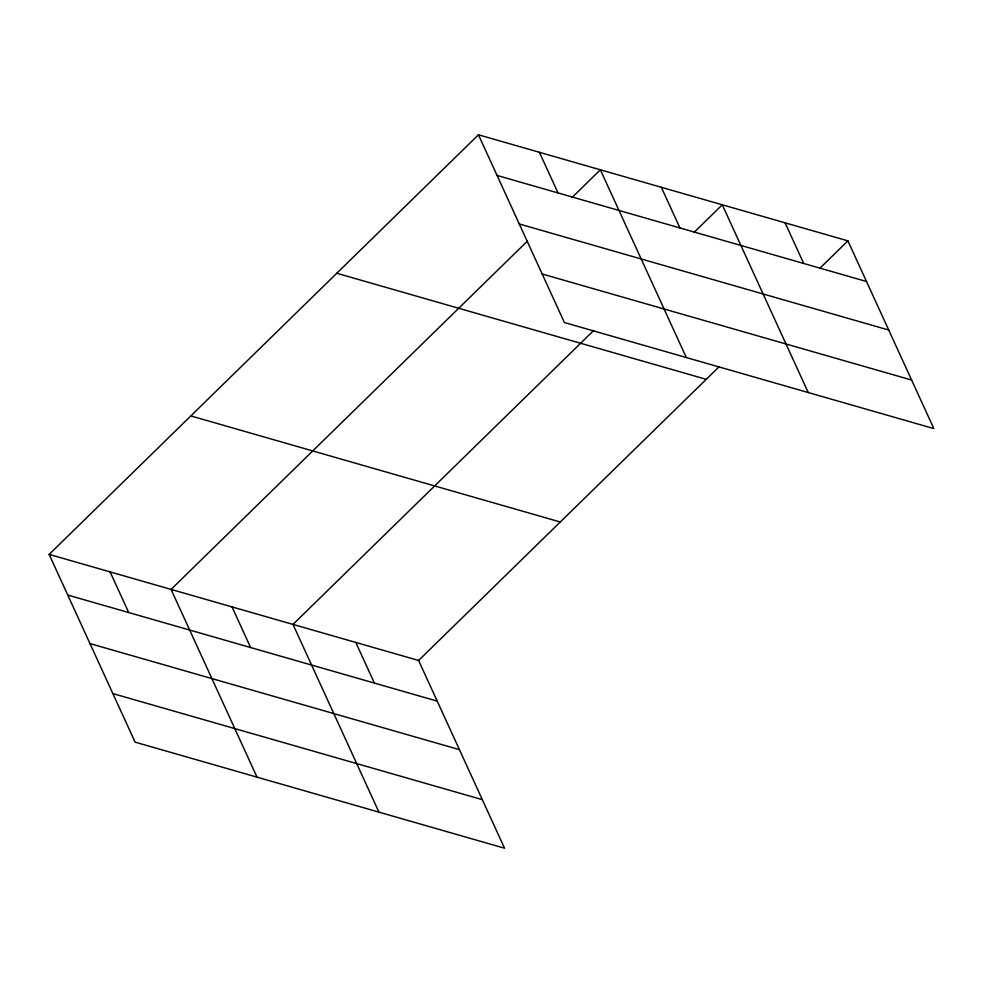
<?xml version="1.0" encoding="UTF-8"?>
<svg xmlns="http://www.w3.org/2000/svg" width="983" height="983" viewBox="0 0 983 983"><rect width="100%" height="100%" fill="white"/><g stroke="black" fill="none" stroke-linecap="round" stroke-linejoin="round"><path stroke-width="1.47" d="M49.15 554.4L418.598 660.465L504.549 848.206L135.101 742.14L49.15 554.4L478.451 134.794L847.899 240.86L933.85 428.6L564.402 322.535L478.451 134.794M527.355 241.167L171.067 589.407L257.018 777.135M572.032 197.497L600.367 169.801L686.318 357.529M593.695 330.485L292.983 624.402L378.934 812.142M693.949 232.492L722.284 204.796L808.235 392.536M418.598 660.465L719.31 366.548M819.564 268.556L847.899 240.86M497.066 175.441L866.502 281.507M519.282 223.977L888.73 330.042M542.186 273.999L911.622 380.052M336.788 273.262L706.224 379.327M190.825 415.932L560.261 521.998M67.753 595.047L437.202 701.112M89.981 643.582L459.43 749.648M112.873 693.593L482.321 799.658M785.098 222.834L803.701 263.469M661.326 187.298L679.941 227.945M539.409 152.304L558.025 192.938M355.785 642.44L374.4 683.074M232.025 606.904L250.628 647.551M110.108 571.897L128.712 612.544"/></g></svg>
